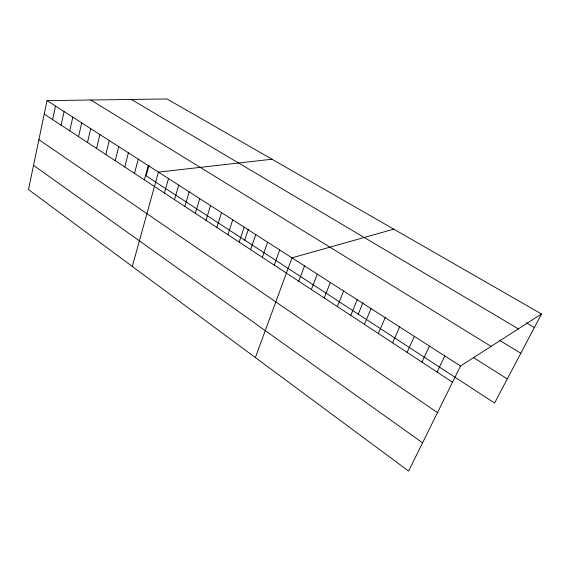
<?xml version="1.0" encoding="UTF-8"?>
<svg xmlns="http://www.w3.org/2000/svg" width="570" height="570" viewBox="0 0 570 570"><rect width="100%" height="100%" fill="white"/><g stroke="black" fill="none" stroke-linecap="round" stroke-linejoin="round"><path stroke-width="0.85" d="M47.039 100.612L28.5 189.575L408.612 471.055L460.517 366.033L541.5 313.977L167.003 98.945L47.039 100.612L460.517 366.033M52.597 119.593L55.489 106.041M61.104 125.179L64.082 111.556M69.754 130.858L72.818 117.163M78.546 136.629L81.702 122.864M87.481 142.493L90.73 128.656M96.565 148.464L99.907 134.556M105.806 154.527L109.248 140.548M115.204 160.697L118.745 146.647M124.766 166.974L128.407 152.846M134.492 173.365L138.246 159.158M144.381 179.864L148.25 165.585M148.991 165.386L146.148 175.852L494.568 403.054L541.5 313.977M132.29 266.432L158.432 172.119L271.99 159.23M164.402 193.002L168.492 178.581M174.52 199.65L178.731 185.15M184.822 206.411L189.155 191.841M195.303 213.294L199.757 198.652M205.977 220.305L210.558 205.578M216.835 227.437L221.552 212.638M227.9 234.697L232.752 219.828M239.165 242.093L244.16 227.152M244.737 240.141L248.435 229.161M250.636 249.632L255.773 234.605M262.328 257.305L267.615 242.207M274.241 265.128L279.685 249.952M255.36 357.568L291.983 257.847L393.784 229.161M298.751 281.224L304.522 265.898M311.37 289.51L317.305 274.106M324.237 297.96L330.344 282.478M337.355 306.575L343.646 291.014M350.742 315.36L357.219 299.727M358.209 314.134L363.019 302.649M364.394 324.33L371.07 308.619M378.33 333.478L385.206 317.69M392.552 342.819L399.641 326.959M407.08 352.353L414.376 336.414M421.907 362.093L429.431 346.076M437.055 372.039L444.807 355.951M526.203 322.777L534.346 327.543M131.364 99.444L518.358 328.854M499.527 340.297L520.809 353.236M90.787 100.007L491.091 346.382M473.449 357.554L507.293 378.9M44.232 114.093L452.53 382.199M38.895 139.686L437.482 412.637M33.552 165.343L422.562 442.826"/></g></svg>
